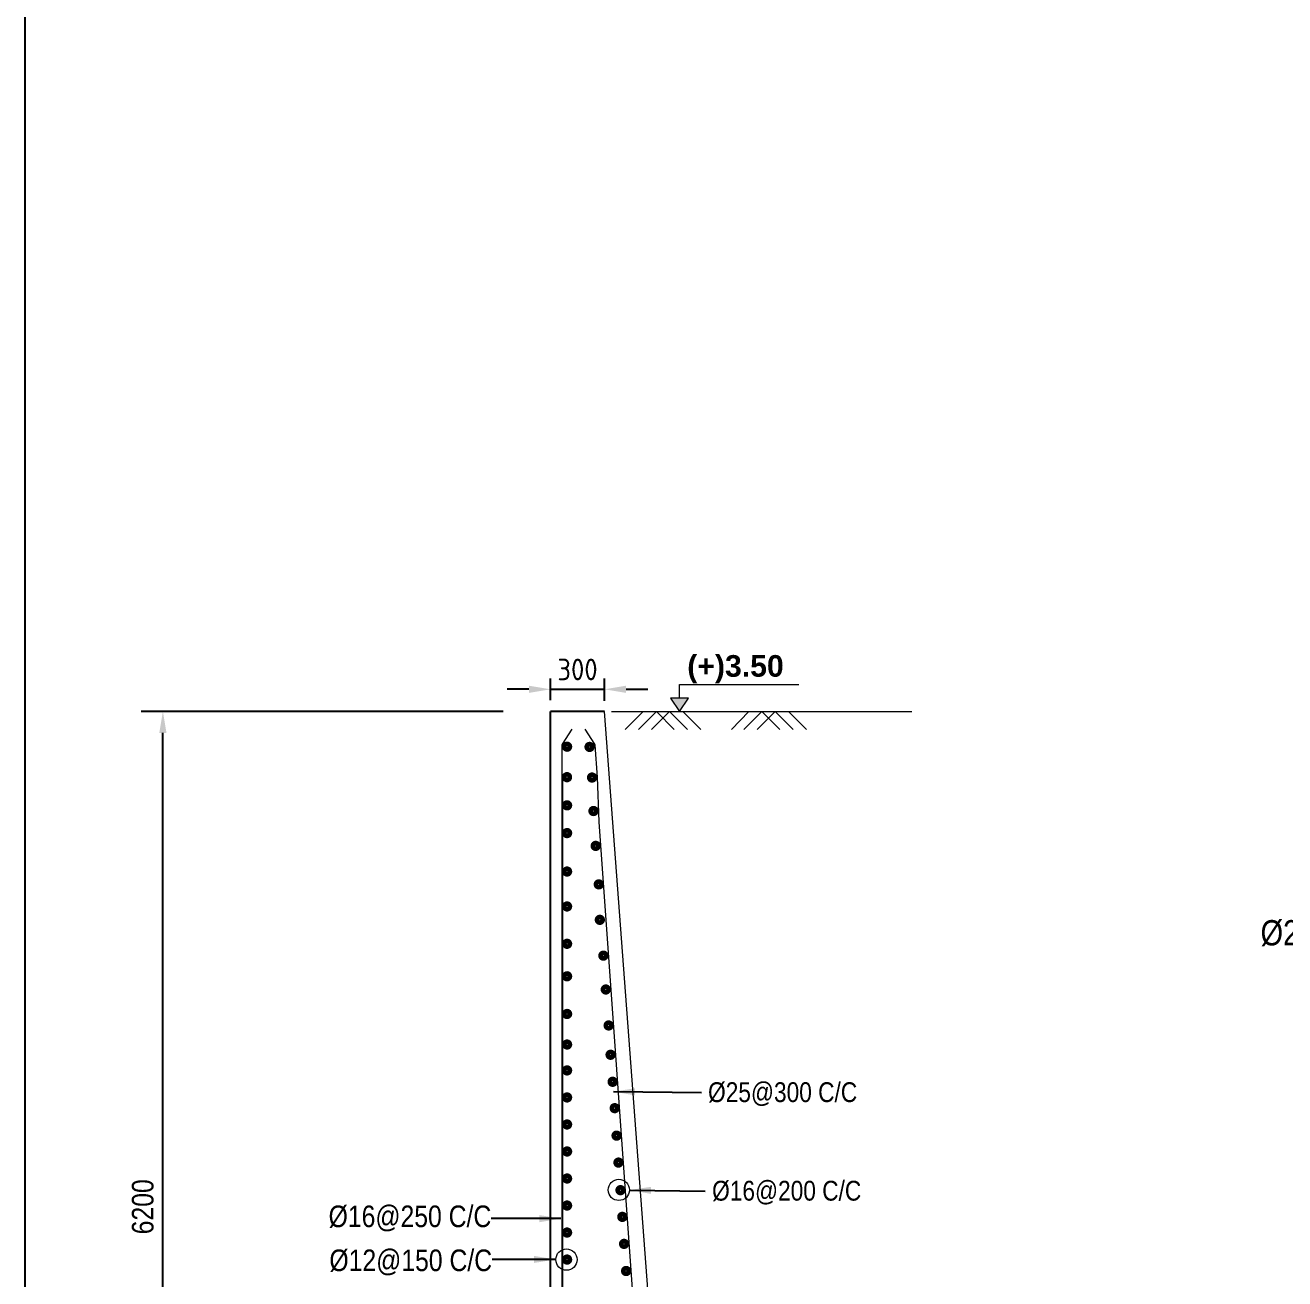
# Model space of a CAD drawing. Extents: x -119161 to 3778985, y -718511 to -30958.
# Drawn here: x 3044816 to 3051811, y -262143 to -255185 of the extents above; entities that cross this region are included whole.
import ezdxf

# ---------------------------------------------------------------- set-up
doc = ezdxf.new("R2010")
doc.units = 0
doc.header["$MEASUREMENT"] = 0
doc.layers.get('DEFPOINTS').update_dxf_attribs({"linetype": 'CONTINUOUS'})
for name, color, linetype, lineweight in [('Dim', 7, 'CONTINUOUS', 9), ('HATCH', 252, 'CONTINUOUS', 5), ('ROD', 1, 'CONTINUOUS', 30)]:
    doc.layers.add(name, color=color, linetype=linetype, lineweight=lineweight)
for name, color, linetype in [('LINE', 7, 'CONTINUOUS'), ('REINF.', 1, 'CONTINUOUS'), ('TXT', 7, 'CONTINUOUS')]:
    doc.layers.add(name, color=color, linetype=linetype)
doc.styles.add('ARIAL', font='ARIALN.TTF')
doc.styles.add('DIM', font='isocp3.shx')
doc.dimstyles.new('dim_60', dxfattribs={"dimtxt": 120, "dimasz": 120, "dimexe": 60, "dimexo": 60, "dimgap": 50, "dimtad": 1, "dimdec": 0, "dimzin": 0, "dimdsep": 46, "dimtxsty": 'DIM', "dimcen": 0.09, "dimclrd": 5, "dimclre": 5, "dimclrt": 7, "dimadec": 0, "dimazin": 0, "dimtfac": 1, "dimtdec": 0, "dimtmove": 0, "dimatfit": 3, "dimfxl": 1, "dimtolj": 1, "dimtzin": 0, "dimarcsym": 0})

# ---------------------------------------------------------------- blocks, each defined once
blk = doc.blocks.new('*D92')
at = {"layer": 'DEFPOINTS', "color": 0, "lineweight": -2, "ltscale": 50}
for p in [(3048033.3, -258870.8), (3047733.3, -258990.4), (3048033.3, -258994.9)]:
    blk.add_point(p, dxfattribs=at)
at = {"layer": 'Dim', "color": 5, "lineweight": -2, "ltscale": 50}
for p, q in [((3047613.3, -258870.8), (3047493.3, -258870.8)), ((3047733.3, -258930.4), (3047733.3, -258810.8)), ((3047733.3, -258870.8), (3048033.3, -258870.8)), ((3048033.3, -258934.9), (3048033.3, -258810.8)), ((3048153.3, -258870.8), (3048273.3, -258870.8))]:
    blk.add_line(p, q, dxfattribs=at)
for points in [[(3047613.3, -258850.8), (3047613.3, -258890.8), (3047733.3, -258870.8)], [(3048153.3, -258850.8), (3048153.3, -258890.8), (3048033.3, -258870.8)]]:
    blk.add_solid(points, dxfattribs=at)
at = {"layer": 'Dim', "color": 7, "ltscale": 50, "insert": (3047883.3, -258760.8), "char_height": 120, "attachment_point": 5, "style": 'DIM'}
blk.add_mtext('\\A1;300', dxfattribs=at)
blk = doc.blocks.new('*D95')
at = {"layer": 'DEFPOINTS', "color": 0, "lineweight": -2, "ltscale": 500}
for p in [(3045580.9, -258993.2), (3047530.4, -258993.2), (3046030.4, -264493.6)]:
    blk.add_point(p, dxfattribs=at)
at = {"layer": 'Dim', "color": 5, "lineweight": -2, "ltscale": 500}
for p, q in [((3047470.4, -258993.2), (3045460.9, -258993.2)), ((3045580.9, -264373.6), (3045580.9, -259113.2)), ((3045970.4, -264493.6), (3045460.9, -264493.6))]:
    blk.add_line(p, q, dxfattribs=at)
for points in [[(3045560.9, -259113.2), (3045600.9, -259113.2), (3045580.9, -258993.2)], [(3045560.9, -264373.6), (3045600.9, -264373.6), (3045580.9, -264493.6)]]:
    blk.add_solid(points, dxfattribs=at)
at = {"layer": 'Dim', "color": 7, "ltscale": 500, "insert": (3045469.6, -261743.4), "char_height": 120, "attachment_point": 5, "rotation": 90, "style": 'ARIAL'}
blk.add_mtext('\\A1;6200', dxfattribs=at)

msp = doc.modelspace()

# ---------------------------------------------------------------- hatches: boundary and pattern name
at = {"layer": 'Dim', "ltscale": 500}
h = msp.add_hatch(color=15, dxfattribs=at)
h.dxf.hatch_style = 1
h.paths.add_polyline_path([(3048449.5, -258919.3), (3048399.8, -258919.3), (3048449.5, -258993.2)])
h.paths.add_polyline_path([(3048499.2, -258919.3), (3048449.5, -258919.3), (3048449.5, -258993.2)])

# ---------------------------------------------------------------- linework, layer by layer
at = {"layer": 'Dim', "ltscale": 50}
msp.add_line((3048077, -258993.2), (3049739.3, -258993.2), dxfattribs=at)
at = {"layer": 'Dim', "ltscale": 500}
msp.add_lwpolyline([(3048449.5, -258919.3), (3048449.5, -258843.4), (3049112.1, -258843.4)], dxfattribs=at)
msp.add_lwpolyline([(3048449.5, -258993.2), (3048499.2, -258919.3), (3048399.8, -258919.3)], close=True, dxfattribs=at)
at = {"layer": 'Dim'}
for centre in [(3048112.8, -261649.5), (3047822.1, -262036.4)]:
    msp.add_circle(centre, 59.1, dxfattribs=at)
at = {"layer": 'HATCH', "color": 8, "lineweight": 15}
msp.add_line((3048071.7, -258993.2), (3049183.5, -258993.2), dxfattribs=at)
at = {"layer": 'HATCH', "lineweight": 15}
for points in [[(3048247.5, -258993.2), (3048147.7, -259093.1)], [(3048321.1, -258993.2), (3048221.2, -259093.1)], [(3048394.6, -258993.2), (3048294.7, -259093.1)], [(3048321.1, -258993.2), (3048420.9, -259093.1)], [(3048394.6, -258993.2), (3048494.5, -259093.1)], [(3048468.1, -258993.2), (3048568, -259093.1)], [(3048834, -258993.2), (3048739.3, -259093.1)], [(3048907.5, -258993.2), (3048807.7, -259093.1)], [(3048981.1, -258993.2), (3048881.2, -259093.1)], [(3048907.5, -258993.2), (3049007.4, -259093.1)], [(3048981.1, -258993.2), (3049080.9, -259093.1)], [(3049054.6, -258993.2), (3049154.5, -259093.1)]]:
    msp.add_lwpolyline(points, dxfattribs=at)
at = {"layer": 'LINE'}
for p in [(3048033.3, -258993.2), (3047733.3, -264493.6)]:
    msp.add_line(p, (3047733.3, -258993.2), dxfattribs=at)
at = {"layer": 'LINE', "lineweight": 15}
msp.add_line((3048433.3, -264328.9), (3048033.3, -258993.2), dxfattribs=at)
at = {"layer": 'LINE'}
msp.add_lwpolyline([(3073668.6, -269108.9), (3044816.3, -269108.9), (3044816.3, -248706.2), (3073668.6, -248706.2)], close=True, dxfattribs=at)
at = {"layer": 'REINF.', "lineweight": 15}
for points in [[(3047798.4, -259355.7), (3047798.4, -259181.3, -0.145837), (3047800.4, -259174.7), (3047853.9, -259092.8)], [(3047924.5, -259092.8), (3047978.3, -259175.1, -0.128674), (3047980.3, -259180.8), (3047992.3, -259359.1), (3048002.5, -259606.8), (3048392.3, -265078.9, 0.397986), (3048417.3, -265102.5), (3048575.8, -265102.5)]]:
    msp.add_lwpolyline(points, format="xyb", dxfattribs=at)
at = {"layer": 'REINF.'}
msp.add_lwpolyline([(3047798.4, -259355.7), (3047800.7, -265076.9, -0.414214), (3047770.7, -265106.9), (3047596.7, -265106.9), (3047567.3, -265069.2)], format="xyb", dxfattribs=at)
at = {"layer": 'ROD', "const_width": 30.7}
for points in [[(3047812.9, -259185.3, 1), (3047837.9, -259193.7, 1)], [(3047937.6, -259187, 1), (3047962.9, -259194.6, 1)], [(3047812.5, -259354.4, 1), (3047837.5, -259362.8, 1)], [(3047951.4, -259356.8, 1), (3047976.7, -259364.4, 1)], [(3047812.9, -259510.8, 1), (3047837.9, -259519.2, 1)], [(3047959.4, -259542.7, 1), (3047984.7, -259550.4, 1)], [(3047812.9, -259664.7, 1), (3047837.9, -259673.1, 1)], [(3047971.7, -259736.3, 1), (3047997, -259743.9, 1)], [(3047812.9, -259878.3, 1), (3047837.9, -259886.7, 1)], [(3047988.9, -259949.9, 1), (3048014.1, -259957.5, 1)], [(3047812.9, -260072.2, 1), (3047837.9, -260080.5, 1)], [(3047994.7, -260146.6, 1), (3048019.9, -260154.2, 1)], [(3047812.9, -260279.4, 1), (3047837.9, -260287.8, 1)], [(3048014.5, -260345.5, 1), (3048039.8, -260353.1, 1)], [(3047812.9, -260459.8, 1), (3047837.9, -260468.2, 1)], [(3048027.7, -260533.5, 1), (3048052.9, -260541.1, 1)], [(3047812.9, -260668.8, 1), (3047837.9, -260677.2, 1)], [(3048043.5, -260733.2, 1), (3048068.8, -260740.8, 1)], [(3047812.9, -260838.5, 1), (3047837.9, -260846.8, 1)], [(3048054.4, -260895.8, 1), (3048079.6, -260903.4, 1)], [(3047812.9, -260982.2, 1), (3047837.9, -260990.6, 1)], [(3048065.9, -261045.8, 1), (3048091.2, -261053.4, 1)], [(3047812.9, -261132.2, 1), (3047837.9, -261140.6, 1)], [(3048077.2, -261192.1, 1), (3048102.4, -261199.8, 1)], [(3047812.9, -261282.2, 1), (3047837.9, -261290.6, 1)], [(3048087.6, -261344.7, 1), (3048112.9, -261352.3, 1)], [(3047812.9, -261432.2, 1), (3047837.9, -261440.6, 1)], [(3048098.2, -261494.2, 1), (3048123.5, -261501.8, 1)], [(3047812.9, -261582.2, 1), (3047837.9, -261590.6, 1)], [(3048109.3, -261647.2, 1), (3048134.6, -261654.8, 1)], [(3047812.9, -261732.2, 1), (3047837.9, -261740.6, 1)], [(3048119.6, -261795.6, 1), (3048144.9, -261803.2, 1)], [(3047812.9, -261882.2, 1), (3047837.9, -261890.6, 1)], [(3048129.2, -261945.5, 1), (3048154.5, -261953.2, 1)], [(3047812.9, -262032.2, 1), (3047837.9, -262040.6, 1)], [(3048140.6, -262096, 1), (3048165.9, -262103.7, 1)]]:
    msp.add_lwpolyline(points, format="xyb", close=True, dxfattribs=at)

# ---------------------------------------------------------------- texts
at = {"layer": 'TXT', "color": 0, "insert": (3048760.7, -258759.2), "char_height": 120, "width": 676.664, "attachment_point": 5, "style": 'ARIAL'}
msp.add_mtext('{\\fArial|b1|i0|c0|p34;\\C6;(+)3.50}', dxfattribs=at)
at = {"layer": 'TXT', "color": 0, "style": 'ARIAL'}
for s, insert, char_height, attachment_point in [('%%C25@150/300C/C', (3051676.5, -260236.3), 140, 4), ('%%C25@300 C/C', (3048608.3, -261118.1), 110, 4), ('%%C16@200 C/C', (3048630.8, -261665.2), 110, 4), ('%%C16@250 C/C', (3047404.6, -261808.4), 120, 6), ('%%C12@150 C/C', (3047409, -262052.6), 120, 6)]:
    msp.add_mtext(s, dxfattribs=dict(at, insert=insert, char_height=char_height, attachment_point=attachment_point))

# ---------------------------------------------------------------- dimensions: what is measured, and where the dimension line sits
at = {"layer": 'Dim', "ltscale": 50}
dim = msp.add_linear_dim(base=(3048033.3, -258870.8), p1=(3047733.3, -258990.4), p2=(3048033.3, -258994.9), angle=180, dimstyle='dim_60', dxfattribs=at)
dim.commit()
dim.dimension.update_dxf_attribs({"geometry": '*D92', "text_midpoint": (3047883.3, -258870.8), "dimtype": 160})
at = {"layer": 'Dim', "ltscale": 500}
dim = msp.add_linear_dim(base=(3045580.9, -258993.2), p1=(3046030.4, -264493.6), p2=(3047530.4, -258993.2), angle=90, text='6200', dimstyle='dim_60', override={"dimexe": 120, "dimtxsty": 'ARIAL', "dimfxl": 120}, dxfattribs=at)
dim.commit()
dim.dimension.update_dxf_attribs({"geometry": '*D95', "text_midpoint": (3045469.6, -261743.4)})

# ---------------------------------------------------------------- leaders
at = {"layer": 'LINE'}
for points in [[(3048083.1, -261104.2), (3048571.3, -261108.4)], [(3048171.9, -261650.6), (3048591.3, -261656)], [(3047791.3, -261809.2), (3047404.6, -261809.2)], [(3047761.1, -262035.6), (3047409, -262035.6)]]:
    msp.add_leader(points, dimstyle='dim_60', dxfattribs=at)

doc.saveas('drawing.dxf')
